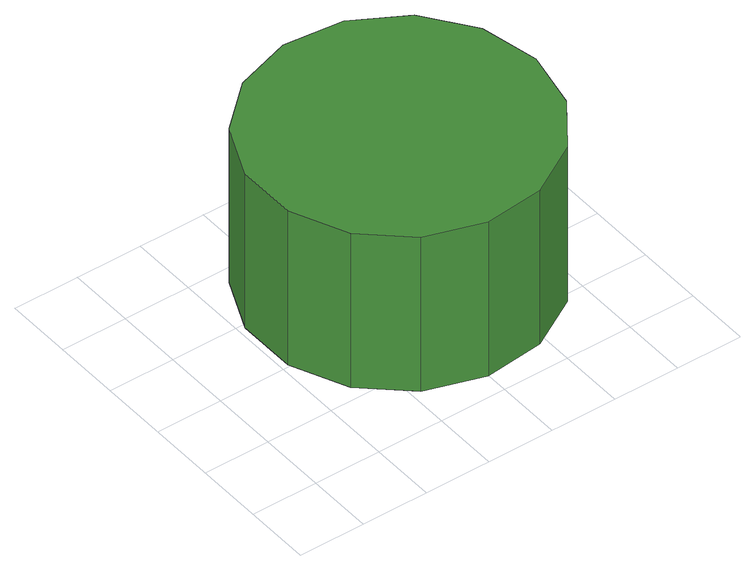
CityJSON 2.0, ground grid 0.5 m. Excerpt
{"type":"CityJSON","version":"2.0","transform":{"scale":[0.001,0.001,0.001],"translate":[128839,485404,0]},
"CityObjects":{
"tree1":{"type":"SolitaryVegetationObject","attributes":{"function":"something"},"geometry":[{"type":"MultiSurface","lod":"1","boundaries":[[[0,1,2,3,4,5,6,7,8,9,10,11,12,13,14]],[[15,16,17,18,19,20,21,22,23,24,25,26,27,28,29]],[[0,29,28,1]],[[1,28,27,2]],[[2,27,26,3]],[[3,26,25,4]],[[4,25,24,5]],[[5,24,23,6]],[[6,23,22,7]],[[7,22,21,8]],[[8,21,20,9]],[[9,20,19,10]],[[10,19,18,11]],[[11,18,17,12]],[[12,17,16,13]],[[13,16,15,14]],[[14,15,29,0]]]}]}
},
"vertices":[
[2694,1244,1888],[2601,1685,1888],[2336,2049,1888],[1946,2274,1888],[1498,2321,1888],[1069,2182,1888],[735,1881,1888],[551,1469,1888],[551,1019,1888],[735,607,1888],[1069,306,1888],[1498,167,1888],[1946,214,1888],[2336,439,1888],[2601,803,1888],[2601,803,598],[2336,439,598],[1946,214,598],[1498,167,598],[1069,306,598],[735,607,598],[551,1019,598],[551,1469,598],[735,1881,598],[1069,2182,598],[1498,2321,598],[1946,2274,598],[2336,2049,598],[2601,1685,598],[2694,1244,598]
]}
